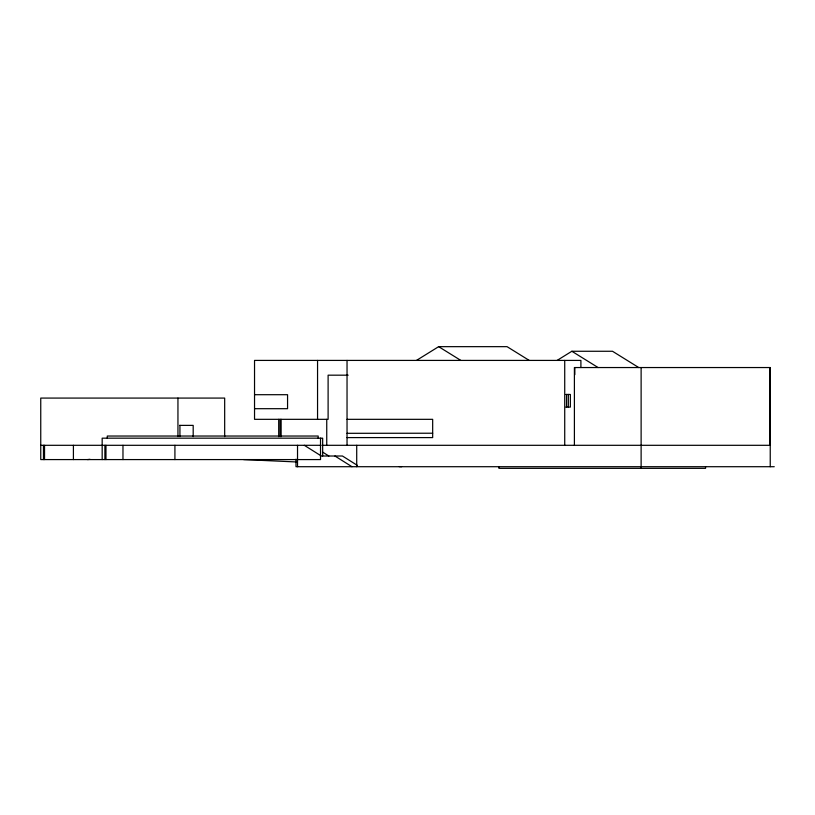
<?xml version="1.0" encoding="UTF-8"?>
<svg xmlns="http://www.w3.org/2000/svg" width="815" height="815" viewBox="0 0 815 815"><rect width="100%" height="100%" fill="white"/><g stroke="black" fill="none" stroke-linecap="round" stroke-linejoin="round"><path stroke-width="1.22" d="M416.567 360.362L438.653 346.66L507.052 346.66L529.139 360.362M557.165 360.383L571.855 351.265L612.493 351.265L638.726 367.545M87.48 459.579L90.007 459.314M347.037 433.315L432.673 433.223M348.178 375.175L328.109 375.175L328.109 419.328L254.535 419.328L254.535 360.413L580.901 360.413L580.901 367.545M565.793 394.45L570.368 394.45L570.368 407.103L565.793 407.103M254.535 394.704L287.563 394.704L287.563 408.692L254.535 408.692M347.037 419.328L432.673 419.328L432.673 437.594L347.037 437.594M179.575 425.379L193.186 425.379L193.186 436.596M40.75 445.306L320.519 445.306M321.925 445.306L770.236 445.306M774.25 466.71L295.988 466.71L295.988 459.161M243.624 459.579L296.487 461.962M399.106 466.598L401.591 466.71M571.855 351.265L598.088 367.545M438.653 346.66L460.75 360.362M357.347 465.375L342.463 456.013L321.334 456.013L304.321 445.306M334.945 456.013L351.958 466.71M322.475 451.999L328.853 456.013M770.236 466.71L770.236 367.545L574.402 367.545L574.402 445.306M769.992 367.545L769.992 445.306M705.556 466.71L705.556 468.34L498.923 468.34L498.923 466.71M641.12 367.545L641.12 468.34M574.83 367.545L574.83 374.676M568.33 394.45L568.33 407.103M566.568 394.45L566.568 407.103M564.724 360.413L564.724 445.306M356.715 445.306L356.715 466.71M347.037 360.413L347.037 445.306M326.744 419.328L326.744 445.306M322.659 456.013L322.659 438.175L102.17 438.175L102.17 459.579M320.519 438.175L320.519 459.579L40.75 459.579L40.75 398.077L224.675 398.077L224.675 436.606M318.186 438.175L318.186 436.035L107.274 436.035L107.274 438.175M317.555 360.413L317.555 419.328M297.526 445.306L297.526 466.71M281.134 419.328L281.134 436.646M280.065 419.328L280.065 436.646M278.699 419.328L278.699 436.646M179.932 425.379L179.932 436.596M177.945 398.077L177.945 436.606M174.919 445.306L174.919 459.579M122.973 445.306L122.973 459.579M105.97 445.306L105.97 459.579M104.891 445.306L104.891 459.579M73.411 445.306L73.411 459.579M44.54 445.306L44.54 459.579M43.47 445.306L43.47 459.579"/></g></svg>
